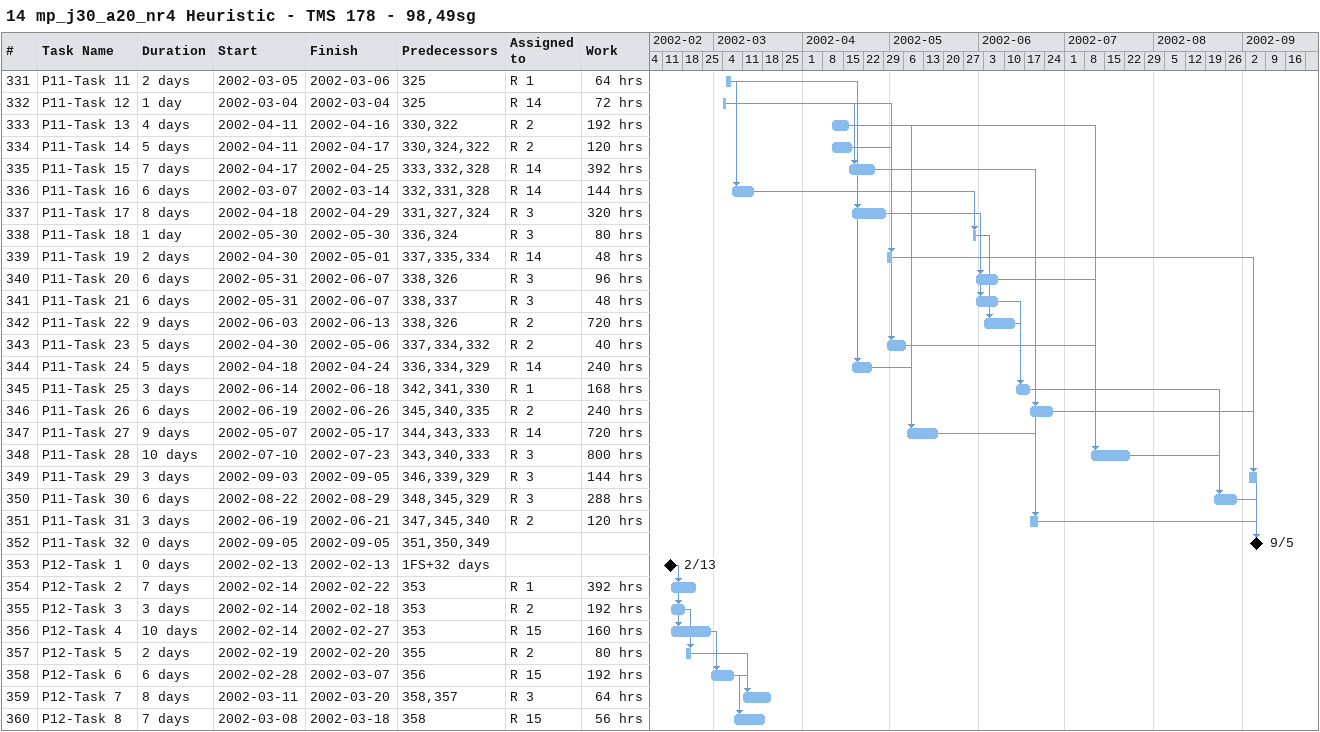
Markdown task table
14 mp_j30_a20_nr4 Heuristic - TMS 178 - 98,49sg

| ID | Task | Duration | Start | Finish | Predecessors | Resources | Work (h) |
|---|---|---|---|---|---|---|---|
| 331 | P11-Task 11 | 2d | 2002-03-05 | 2002-03-06 | 325 | R 1 | 64 |
| 332 | P11-Task 12 | 1d | 2002-03-04 | 2002-03-04 | 325 | R 14 | 72 |
| 333 | P11-Task 13 | 4d | 2002-04-11 | 2002-04-16 | 330, 322 | R 2 | 192 |
| 334 | P11-Task 14 | 5d | 2002-04-11 | 2002-04-17 | 330, 324, 322 | R 2 | 120 |
| 335 | P11-Task 15 | 7d | 2002-04-17 | 2002-04-25 | 333, 332, 328 | R 14 | 392 |
| 336 | P11-Task 16 | 6d | 2002-03-07 | 2002-03-14 | 332, 331, 328 | R 14 | 144 |
| 337 | P11-Task 17 | 8d | 2002-04-18 | 2002-04-29 | 331, 327, 324 | R 3 | 320 |
| 338 | P11-Task 18 | 1d | 2002-05-30 | 2002-05-30 | 336, 324 | R 3 | 80 |
| 339 | P11-Task 19 | 2d | 2002-04-30 | 2002-05-01 | 337, 335, 334 | R 14 | 48 |
| 340 | P11-Task 20 | 6d | 2002-05-31 | 2002-06-07 | 338, 326 | R 3 | 96 |
| 341 | P11-Task 21 | 6d | 2002-05-31 | 2002-06-07 | 338, 337 | R 3 | 48 |
| 342 | P11-Task 22 | 9d | 2002-06-03 | 2002-06-13 | 338, 326 | R 2 | 720 |
| 343 | P11-Task 23 | 5d | 2002-04-30 | 2002-05-06 | 337, 334, 332 | R 2 | 40 |
| 344 | P11-Task 24 | 5d | 2002-04-18 | 2002-04-24 | 336, 334, 329 | R 14 | 240 |
| 345 | P11-Task 25 | 3d | 2002-06-14 | 2002-06-18 | 342, 341, 330 | R 1 | 168 |
| 346 | P11-Task 26 | 6d | 2002-06-19 | 2002-06-26 | 345, 340, 335 | R 2 | 240 |
| 347 | P11-Task 27 | 9d | 2002-05-07 | 2002-05-17 | 344, 343, 333 | R 14 | 720 |
| 348 | P11-Task 28 | 10d | 2002-07-10 | 2002-07-23 | 343, 340, 333 | R 3 | 800 |
| 349 | P11-Task 29 | 3d | 2002-09-03 | 2002-09-05 | 346, 339, 329 | R 3 | 144 |
| 350 | P11-Task 30 | 6d | 2002-08-22 | 2002-08-29 | 348, 345, 329 | R 3 | 288 |
| 351 | P11-Task 31 | 3d | 2002-06-19 | 2002-06-21 | 347, 345, 340 | R 2 | 120 |
| 352 | P11-Task 32 | 0d | 2002-09-05 | 2002-09-05 | 351, 350, 349 |  |  |
| 353 | P12-Task 1 | 0d | 2002-02-13 | 2002-02-13 | 1FS+32d |  |  |
| 354 | P12-Task 2 | 7d | 2002-02-14 | 2002-02-22 | 353 | R 1 | 392 |
| 355 | P12-Task 3 | 3d | 2002-02-14 | 2002-02-18 | 353 | R 2 | 192 |
| 356 | P12-Task 4 | 10d | 2002-02-14 | 2002-02-27 | 353 | R 15 | 160 |
| 357 | P12-Task 5 | 2d | 2002-02-19 | 2002-02-20 | 355 | R 2 | 80 |
| 358 | P12-Task 6 | 6d | 2002-02-28 | 2002-03-07 | 356 | R 15 | 192 |
| 359 | P12-Task 7 | 8d | 2002-03-11 | 2002-03-20 | 358, 357 | R 3 | 64 |
| 360 | P12-Task 8 | 7d | 2002-03-08 | 2002-03-18 | 358 | R 15 | 56 |
